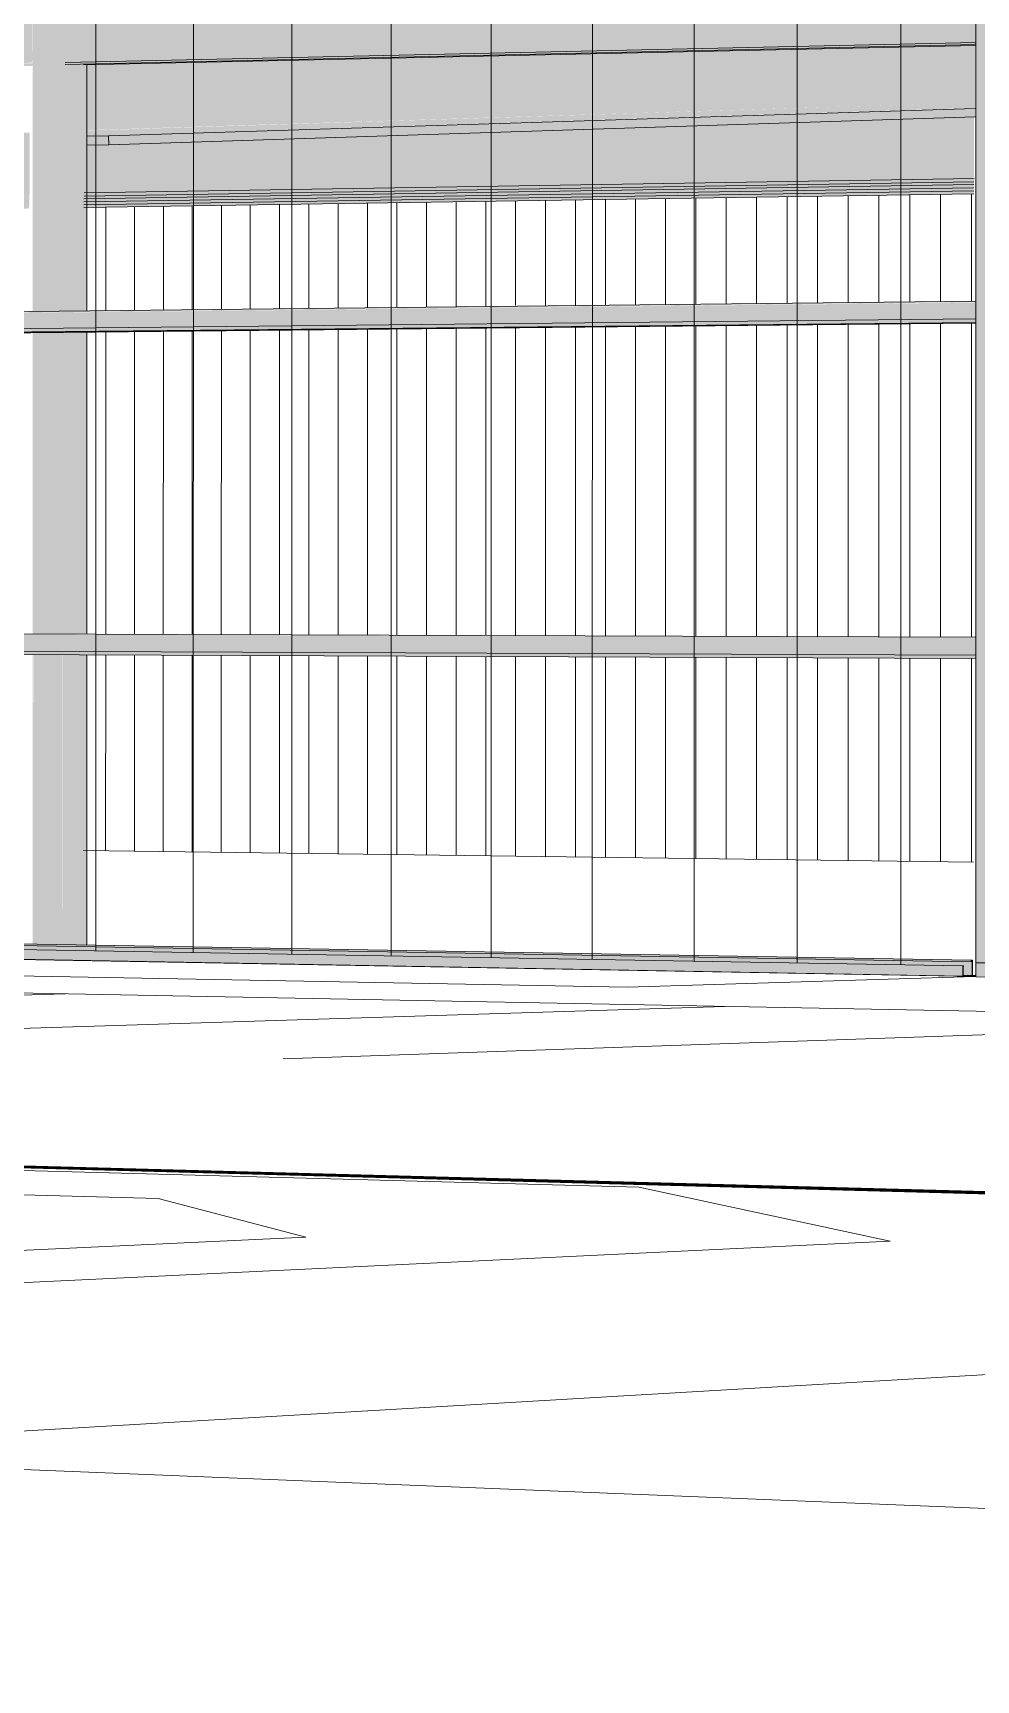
# Model space of a CAD drawing. Header units: inches. Extents: x 31156 to 31160, y -65 to 66.
# Drawn here: x 31155.974 to 31156.0385, y 59.0899 to 59.2025 of the extents above; entities that cross this region are included whole.
import ezdxf

# ---------------------------------------------------------------- set-up
doc = ezdxf.new("R2010")
doc.units = ezdxf.units.IN
doc.header["$MEASUREMENT"] = 0
doc.linetypes.add('Center 1_4_', pattern=[0.53125, 0.25, -0.09375, 0.09375, -0.09375])
doc.linetypes.add('Hidden', pattern=[0.28125, 0.1875, -0.09375])
for name, color, linetype, lineweight in [('A-GLAZ-CURT', 52, 'Continuous', 9), ('A-GLAZ-CWMG', 51, 'Continuous', 9), ('A-PROP-SBCK', 71, 'Hidden', 50), ('A-WALL', 113, 'Continuous', 13), ('A-WALL-PATT', 111, 'Continuous', 13), ('BMP', 80, 'Continuous', 9), ('C-BLDG-PADS', 91, 'Continuous', 9), ('C-TOPO', 7, 'Continuous', 9), ('Conc', 7, 'Continuous', 9), ('EOP-PR', 4, 'Continuous', 9), ('L-SITE-WALL', 31, 'Continuous', 13), ('M-HVAC-DUCT', 70, 'Continuous', 9), ('PAINT', 190, 'Continuous', 9), ('PROP', 3, 'Center 1_4_', 9), ('S-BEAM', 12, 'Continuous', 9), ('S-COLS', 52, 'Continuous', 9)]:
    doc.layers.add(name, color=color, linetype=linetype, lineweight=lineweight)

# ---------------------------------------------------------------- blocks, each defined once
blk = doc.blocks.new('FP_14-Looking North East')
at = {"layer": 'A-WALL-PATT', "lineweight": 9}
for p, q in [((31156.02624, 59.13892), (31156.02624, 59.20504)), ((31156.03333, 59.13879), (31156.03333, 59.20521)), ((31155.97832, 59.13975), (31155.97832, 59.20388)), ((31155.98498, 59.13963), (31155.98499, 59.20404)), ((31155.99171, 59.13952), (31155.99171, 59.2042)), ((31155.9985, 59.1394), (31155.9985, 59.20437)), ((31156.00534, 59.13928), (31156.00534, 59.20453)), ((31156.01224, 59.13916), (31156.01225, 59.2047)), ((31156.01921, 59.13904), (31156.01921, 59.20487)), ((31155.93319, 59.14053), (31155.9332, 59.20279)), ((31155.93948, 59.14043), (31155.93948, 59.20294)), ((31155.94581, 59.14032), (31155.94582, 59.2031)), ((31155.95221, 59.1402), (31155.95221, 59.20325)), ((31155.95865, 59.14009), (31155.95865, 59.20341)), ((31155.96515, 59.13998), (31155.96515, 59.20356)), ((31155.9717, 59.13986), (31155.97171, 59.20372)), ((31155.86738, 59.14109), (31155.86738, 59.20238)), ((31155.88475, 59.14138), (31155.88475, 59.20162)), ((31155.89063, 59.14127), (31155.89064, 59.20177)), ((31155.89657, 59.14117), (31155.89657, 59.20191)), ((31155.90255, 59.14107), (31155.90255, 59.20205)), ((31155.90857, 59.14096), (31155.90858, 59.2022)), ((31155.91465, 59.14086), (31155.91466, 59.20235)), ((31155.92078, 59.14075), (31155.92079, 59.20249)), ((31155.92696, 59.14064), (31155.92697, 59.20264)), ((31155.87312, 59.14158), (31155.87313, 59.20134)), ((31155.87891, 59.14148), (31155.87892, 59.20148))]:
    blk.add_line(p, q, dxfattribs=at)
blk = doc.blocks.new('FP_23-Looking North East')
at = {"layer": 'A-WALL-PATT', "lineweight": 9}
for p, q in [((31156.03604, 59.18415), (31156.03604, 59.19146)), ((31156.03816, 59.18417), (31156.03816, 59.19149)), ((31155.979, 59.18352), (31155.979, 59.19057)), ((31155.98096, 59.18355), (31155.98096, 59.19061)), ((31155.98294, 59.18357), (31155.98294, 59.19064)), ((31155.98491, 59.18359), (31155.98491, 59.19067)), ((31155.9869, 59.18361), (31155.9869, 59.1907)), ((31155.98888, 59.18363), (31155.98888, 59.19073)), ((31155.99088, 59.18365), (31155.99088, 59.19076)), ((31155.99287, 59.18368), (31155.99287, 59.19079)), ((31155.99488, 59.1837), (31155.99488, 59.19082)), ((31155.99688, 59.18372), (31155.99688, 59.19085)), ((31155.9989, 59.18374), (31155.9989, 59.19088)), ((31156.00092, 59.18376), (31156.00092, 59.19091)), ((31156.00294, 59.18379), (31156.00294, 59.19095)), ((31156.00497, 59.18381), (31156.00497, 59.19098)), ((31156.007, 59.18385), (31156.007, 59.19101)), ((31156.00904, 59.18385), (31156.00904, 59.19104)), ((31156.01109, 59.18388), (31156.01109, 59.19105)), ((31156.01314, 59.1839), (31156.01314, 59.1911)), ((31156.01519, 59.18392), (31156.01519, 59.19114)), ((31156.01725, 59.18394), (31156.01725, 59.19117)), ((31156.01932, 59.18397), (31156.01932, 59.1912)), ((31156.02139, 59.18399), (31156.02139, 59.19123)), ((31156.02347, 59.18401), (31156.02347, 59.19126)), ((31156.02555, 59.18403), (31156.02555, 59.1913)), ((31156.02764, 59.18406), (31156.02764, 59.19133)), ((31156.02973, 59.18408), (31156.02973, 59.19136)), ((31156.03183, 59.1841), (31156.03183, 59.19139)), ((31156.03393, 59.18413), (31156.03393, 59.19143)), ((31156.01519, 59.16127), (31156.01519, 59.18243)), ((31156.01725, 59.16126), (31156.01725, 59.18245)), ((31156.01932, 59.16125), (31156.01932, 59.18247)), ((31156.02139, 59.16124), (31156.02139, 59.1825)), ((31156.02347, 59.16124), (31156.02347, 59.18252)), ((31156.02555, 59.16123), (31156.02555, 59.18254)), ((31156.02764, 59.16122), (31156.02764, 59.18256)), ((31156.02973, 59.16122), (31156.02973, 59.18258)), ((31156.03183, 59.16121), (31156.03183, 59.1826)), ((31156.03393, 59.1612), (31156.03393, 59.18262)), ((31156.03604, 59.16119), (31156.03604, 59.18264)), ((31156.03816, 59.16119), (31156.03816, 59.18266)), ((31155.979, 59.16139), (31155.979, 59.18207)), ((31155.98096, 59.16138), (31155.98096, 59.18209)), ((31155.98293, 59.16137), (31155.98294, 59.18211)), ((31155.98491, 59.16137), (31155.98491, 59.18213)), ((31155.98689, 59.16136), (31155.9869, 59.18215)), ((31155.98888, 59.16135), (31155.98888, 59.18217)), ((31155.99087, 59.16135), (31155.99088, 59.18219)), ((31155.99287, 59.16134), (31155.99287, 59.18221)), ((31155.99488, 59.16133), (31155.99488, 59.18223)), ((31155.99688, 59.16133), (31155.99688, 59.18225)), ((31155.9989, 59.16132), (31155.9989, 59.18227)), ((31156.00092, 59.16131), (31156.00092, 59.18229)), ((31156.00294, 59.17905), (31156.00294, 59.18231)), ((31156.00497, 59.1613), (31156.00497, 59.18233)), ((31156.007, 59.16129), (31156.007, 59.18235)), ((31156.00904, 59.16129), (31156.00904, 59.18237)), ((31156.01109, 59.16128), (31156.01109, 59.18239)), ((31156.01314, 59.16127), (31156.01314, 59.18241)), ((31156.00294, 59.16131), (31156.00294, 59.17904)), ((31155.97899, 59.14658), (31155.979, 59.15997)), ((31155.98096, 59.14655), (31155.98096, 59.15997)), ((31155.98293, 59.14653), (31155.98293, 59.15996)), ((31155.98491, 59.1465), (31155.98491, 59.15995)), ((31155.98689, 59.14648), (31155.98689, 59.15994)), ((31155.98888, 59.14645), (31155.98888, 59.15993)), ((31155.99087, 59.14643), (31155.99087, 59.15992)), ((31155.99287, 59.1464), (31155.99287, 59.15991)), ((31155.99488, 59.14637), (31155.99488, 59.15991)), ((31155.99688, 59.14635), (31155.99688, 59.1599)), ((31155.9989, 59.14632), (31155.9989, 59.15989)), ((31156.00091, 59.14629), (31156.00092, 59.15988)), ((31156.00294, 59.14627), (31156.00294, 59.15987)), ((31156.00497, 59.14624), (31156.00497, 59.15983)), ((31156.007, 59.14622), (31156.007, 59.15983)), ((31156.00904, 59.14619), (31156.00904, 59.15983)), ((31156.01109, 59.14616), (31156.01109, 59.15983)), ((31156.01314, 59.14614), (31156.01314, 59.15983)), ((31156.01519, 59.14611), (31156.01519, 59.15982)), ((31156.01725, 59.14608), (31156.01725, 59.15981)), ((31156.01932, 59.14606), (31156.01932, 59.1598)), ((31156.02139, 59.14603), (31156.02139, 59.15979)), ((31156.02347, 59.146), (31156.02347, 59.15978)), ((31156.02555, 59.14598), (31156.02555, 59.15977)), ((31156.02764, 59.14595), (31156.02764, 59.15976)), ((31156.02973, 59.14592), (31156.02973, 59.15976)), ((31156.03183, 59.14589), (31156.03183, 59.15975)), ((31156.03393, 59.14587), (31156.03393, 59.15974)), ((31156.03604, 59.14584), (31156.03604, 59.15973)), ((31156.03816, 59.14581), (31156.03816, 59.15972))]:
    blk.add_line(p, q, dxfattribs=at)

msp = doc.modelspace()

# ---------------------------------------------------------------- hatches: boundary and pattern name
at = {"layer": 'A-GLAZ-CWMG', "lineweight": 5}
for points in [[(31156.03846, 59.18428), (31156.03919, 59.18429), (31156.03919, 59.20614), (31156.03846, 59.20612), (31156.03846, 59.18862)], [(31156.03919, 59.13893), (31156.03919, 59.18429), (31156.03846, 59.18428), (31156.03846, 59.13894)], [(31156.03812, 59.13899), (31156.03812, 59.13911), (31155.86802, 59.14203), (31155.86802, 59.14192), (31156.0376, 59.139)], [(31156.03821, 59.13807), (31156.03821, 59.13908), (31155.86811, 59.142), (31155.86811, 59.14167), (31156.03758, 59.13872), (31156.0376, 59.13808)], [(31156.03756, 59.13803), (31156.03756, 59.13872), (31155.86743, 59.14168), (31155.86743, 59.14106), (31156.01943, 59.13835)], [(31156.05104, 59.13776), (31156.05104, 59.13872), (31156.03846, 59.13894), (31156.03846, 59.13799)], [(31156.03756, 59.13803), (31156.03758, 59.13806), (31156.03756, 59.13803)], [(31156.03823, 59.13805), (31156.03821, 59.13807), (31156.03823, 59.13805)]]:
    msp.add_hatch(color=256, dxfattribs=at).paths.add_polyline_path(points, flags=0)
at = {"layer": 'M-HVAC-DUCT', "lineweight": 5}
h = msp.add_hatch(color=256, dxfattribs=at)
h.paths.add_polyline_path([(31155.93898, 59.19374), (31155.9738, 59.19437), (31155.9738, 59.19568), (31155.9391, 59.19461), (31155.93902, 59.19421), (31155.939, 59.19389)], flags=0)
h.paths.add_polyline_path([(31155.97752, 59.19444), (31156.03833, 59.19553), (31156.03833, 59.19677), (31155.97752, 59.19479), (31155.97752, 59.19466)], flags=0)
h = msp.add_hatch(color=256, dxfattribs=at)
h.paths.add_polyline_path([(31155.94095, 59.19096), (31155.9738, 59.19149), (31155.9738, 59.19437), (31155.93898, 59.19374), (31155.93907, 59.19299), (31155.93924, 59.19242), (31155.93949, 59.19192), (31155.93982, 59.1915), (31155.9402, 59.1912), (31155.94045, 59.19104), (31155.94045, 59.19102), (31155.94062, 59.19102)], flags=0)
h.paths.add_polyline_path([(31155.97752, 59.19155), (31156.03833, 59.19253), (31156.03833, 59.19553), (31155.97752, 59.19444), (31155.97752, 59.19161)], flags=0)
h = msp.add_hatch(color=256, dxfattribs=at)
h.paths.add_polyline_path([(31155.94609, 59.19084), (31155.97379, 59.19128), (31155.97379, 59.19149), (31155.94544, 59.19103), (31155.94576, 59.1909)], flags=0)
h.paths.add_polyline_path([(31155.97752, 59.19134), (31156.03832, 59.19232), (31156.03832, 59.19253), (31155.97752, 59.19155), (31155.97752, 59.1914)], flags=0)
h = msp.add_hatch(color=256, dxfattribs=at)
h.paths.add_polyline_path([(31155.95094, 59.19073), (31155.97379, 59.19109), (31155.97379, 59.19128), (31155.95031, 59.19091), (31155.95059, 59.19079)], flags=0)
h.paths.add_polyline_path([(31155.97751, 59.19115), (31156.03832, 59.19212), (31156.03832, 59.19232), (31155.97751, 59.19134), (31155.97751, 59.19121)], flags=0)
h = msp.add_hatch(color=256, dxfattribs=at)
h.paths.add_polyline_path([(31155.95598, 59.19061), (31155.97378, 59.19089), (31155.97378, 59.19109), (31155.95534, 59.1908), (31155.95564, 59.19067)], flags=0)
h.paths.add_polyline_path([(31155.97751, 59.19095), (31156.03832, 59.19191), (31156.03832, 59.19212), (31155.97751, 59.19115), (31155.97751, 59.19101)], flags=0)
h = msp.add_hatch(color=256, dxfattribs=at)
h.paths.add_polyline_path([(31155.96125, 59.19049), (31155.97378, 59.19069), (31155.97378, 59.19089), (31155.9606, 59.19069), (31155.96091, 59.19055)], flags=0)
h.paths.add_polyline_path([(31155.9775, 59.19074), (31156.03831, 59.19169), (31156.03831, 59.19191), (31155.9775, 59.19095), (31155.9775, 59.19081)], flags=0)
h = msp.add_hatch(color=256, dxfattribs=at)
h.paths.add_polyline_path([(31155.9662, 59.19038), (31155.97377, 59.19049), (31155.97377, 59.19069), (31155.96558, 59.19056), (31155.96585, 59.19044)], flags=0)
h.paths.add_polyline_path([(31155.9775, 59.19055), (31156.03831, 59.19149), (31156.03831, 59.19169), (31155.9775, 59.19074), (31155.9775, 59.19062)], flags=0)
at = {"layer": 'S-BEAM', "lineweight": 5}
h = msp.add_hatch(color=256, dxfattribs=at)
h.paths.add_polyline_path([(31155.86813, 59.19829), (31155.89751, 59.19894), (31155.89751, 59.20155), (31155.86813, 59.20085), (31155.86813, 59.20063)], flags=0)
h.paths.add_polyline_path([(31155.90017, 59.199), (31155.974, 59.20063), (31155.97399, 59.20338), (31155.90017, 59.20161), (31155.90017, 59.19955)], flags=0)
h.paths.add_polyline_path([(31156.03823, 59.20491), (31156.03821, 59.20494), (31156.03821, 59.20491)], flags=0)
h.paths.add_polyline_path([(31155.97682, 59.20069), (31156.03846, 59.20205), (31156.03846, 59.20602), (31156.03823, 59.20602), (31156.03821, 59.20491), (31155.97682, 59.20344), (31155.97682, 59.20134)], flags=0)
h = msp.add_hatch(color=256, dxfattribs=at)
h.paths.add_polyline_path([(31155.86813, 59.1981), (31155.89751, 59.19877), (31155.89751, 59.19894), (31155.86813, 59.19827), (31155.86813, 59.1981)], flags=0)
h.paths.add_polyline_path([(31155.90007, 59.1988), (31155.974, 59.20045), (31155.97399, 59.20063), (31155.90016, 59.19899), (31155.90014, 59.19888), (31155.90008, 59.1988)], flags=0)
h.paths.add_polyline_path([(31155.97673, 59.20048), (31156.03846, 59.20183), (31156.03846, 59.20205), (31155.97682, 59.20069), (31155.97679, 59.20055), (31155.97673, 59.20048)], flags=0)
h = msp.add_hatch(color=256, dxfattribs=at)
h.paths.add_polyline_path([(31155.86813, 59.19798), (31155.89751, 59.19862), (31155.89751, 59.19874), (31155.86813, 59.1981)], flags=0)
h.paths.add_polyline_path([(31155.89938, 59.19866), (31155.974, 59.20029), (31155.974, 59.20042), (31155.89938, 59.19878)], flags=0)
h.paths.add_polyline_path([(31155.97623, 59.20034), (31156.03846, 59.2017), (31156.03846, 59.20183), (31155.97623, 59.20047)], flags=0)
h = msp.add_hatch(color=256, dxfattribs=at)
h.paths.add_polyline_path([(31155.86813, 59.19792), (31155.89751, 59.19856), (31155.89751, 59.19862), (31155.86813, 59.19798)], flags=0)
h.paths.add_polyline_path([(31155.90085, 59.19863), (31155.974, 59.20023), (31155.97399, 59.20029), (31155.89955, 59.19867)], flags=0)
h.paths.add_polyline_path([(31155.97749, 59.2003), (31156.03846, 59.20163), (31156.03846, 59.2017), (31155.97623, 59.20034)], flags=0)
for points in [[(31155.97771, 59.19584), (31156.0384, 59.19773), (31156.0384, 59.20165), (31155.97771, 59.20031), (31155.97771, 59.19822)], [(31155.97771, 59.19543), (31156.0384, 59.19736), (31156.0384, 59.19773), (31155.97771, 59.19582), (31155.97771, 59.19545)], [(31155.97921, 59.19484), (31156.0384, 59.19675), (31156.0384, 59.19733), (31155.97919, 59.19546)], [(31155.97771, 59.19543), (31155.98005, 59.19549), (31155.97771, 59.19543)], [(31155.97771, 59.19481), (31155.97921, 59.19484), (31155.97919, 59.19546), (31155.97771, 59.19543), (31155.97771, 59.19518)], [(31155.8681, 59.18221), (31156.03846, 59.18408), (31156.03846, 59.18415), (31155.8681, 59.18227), (31155.8681, 59.18223)], [(31155.86813, 59.181), (31156.03846, 59.1827), (31156.03846, 59.18294), (31155.86813, 59.1812)], [(31155.86813, 59.18094), (31156.03846, 59.18264), (31156.03846, 59.18268), (31155.86813, 59.18098)], [(31156.03846, 59.16108), (31156.03846, 59.16117), (31155.8681, 59.16173), (31155.8681, 59.16167), (31156.03846, 59.16108)], [(31156.03846, 59.15973), (31156.03846, 59.15996), (31155.86813, 59.16066), (31155.86813, 59.16046), (31156.03846, 59.15973)]]:
    msp.add_hatch(color=256, dxfattribs=at).paths.add_polyline_path(points, flags=0)
h = msp.add_hatch(color=256, dxfattribs=at)
h.paths.add_polyline_path([(31155.86725, 59.1812), (31155.86794, 59.1812), (31155.86794, 59.18221), (31155.86725, 59.1822)], flags=0)
h.paths.add_polyline_path([(31155.86813, 59.1812), (31156.03846, 59.18294), (31156.03846, 59.18406), (31155.86813, 59.18221)], flags=0)
h = msp.add_hatch(color=256, dxfattribs=at)
h.paths.add_polyline_path([(31156.03846, 59.15996), (31156.03846, 59.16108), (31155.86813, 59.16167), (31155.86814, 59.16066), (31156.03846, 59.15996)], flags=0)
h.paths.add_polyline_path([(31155.86794, 59.16066), (31155.86794, 59.16167), (31155.86725, 59.16167), (31155.86725, 59.16067), (31155.86794, 59.16066)], flags=0)
at = {"layer": 'S-COLS', "lineweight": 5}
h = msp.add_hatch(color=256, dxfattribs=at)
h.paths.add_polyline_path([(31155.97406, 59.14021), (31155.97404, 59.16), (31155.974, 59.16), (31155.974, 59.14021), (31155.97406, 59.14021)], flags=0)
h.paths.add_polyline_path([(31155.97406, 59.16141), (31155.97406, 59.182), (31155.974, 59.182), (31155.974, 59.16141), (31155.97404, 59.16141)], flags=0)
h.paths.add_polyline_path([(31155.974, 59.18345), (31155.97406, 59.18345), (31155.97406, 59.20338), (31155.974, 59.20338), (31155.974, 59.18383)], flags=0)
h = msp.add_hatch(color=256, dxfattribs=at)
h.paths.add_polyline_path([(31155.97575, 59.14018), (31155.97575, 59.16), (31155.97406, 59.16), (31155.97406, 59.14021)], flags=0)
h.paths.add_polyline_path([(31155.97575, 59.16141), (31155.97575, 59.18202), (31155.97406, 59.182), (31155.97406, 59.16141), (31155.97568, 59.16141)], flags=0)
h.paths.add_polyline_path([(31155.97406, 59.18345), (31155.97575, 59.18347), (31155.97575, 59.20342), (31155.97406, 59.20338), (31155.97406, 59.18383)], flags=0)
h = msp.add_hatch(color=256, dxfattribs=at)
h.paths.add_polyline_path([(31155.97605, 59.14018), (31155.97603, 59.16), (31155.97575, 59.16), (31155.97575, 59.14018), (31155.97605, 59.14018)], flags=0)
h.paths.add_polyline_path([(31155.97605, 59.16141), (31155.97606, 59.18202), (31155.97575, 59.18202), (31155.97575, 59.16141), (31155.97602, 59.16141)], flags=0)
h.paths.add_polyline_path([(31155.97575, 59.18347), (31155.97606, 59.18347), (31155.97606, 59.20342), (31155.97575, 59.20342), (31155.97575, 59.18383)], flags=0)
h = msp.add_hatch(color=256, dxfattribs=at)
h.paths.add_polyline_path([(31155.97766, 59.14015), (31155.97766, 59.15999), (31155.97605, 59.16), (31155.97605, 59.14018)], flags=0)
h.paths.add_polyline_path([(31155.97766, 59.1614), (31155.97766, 59.18204), (31155.97606, 59.18202), (31155.97605, 59.16141), (31155.97681, 59.1614)], flags=0)
h.paths.add_polyline_path([(31155.97606, 59.18347), (31155.97766, 59.18349), (31155.97766, 59.20031), (31155.97749, 59.2003), (31155.97623, 59.20034), (31155.97623, 59.20047), (31155.97682, 59.20048), (31155.97682, 59.20344), (31155.97606, 59.20342), (31155.97606, 59.18383)], flags=0)
h = msp.add_hatch(color=256, dxfattribs=at)
h.paths.add_polyline_path([(31155.97771, 59.14015), (31155.9777, 59.15999), (31155.97766, 59.15999), (31155.97766, 59.14015), (31155.97771, 59.14015)], flags=0)
h.paths.add_polyline_path([(31155.97771, 59.1614), (31155.97771, 59.18204), (31155.97766, 59.18204), (31155.97766, 59.1614), (31155.9777, 59.1614)], flags=0)
h.paths.add_polyline_path([(31155.97766, 59.18349), (31155.97771, 59.18349), (31155.97771, 59.20031), (31155.97766, 59.2003), (31155.97766, 59.18383)], flags=0)

# ---------------------------------------------------------------- linework, layer by layer
at = {"layer": 'A-GLAZ-CWMG'}
for p, q in [((31156.03846, 59.20612), (31156.03846, 59.18428)), ((31156.03846, 59.18428), (31156.03846, 59.13894)), ((31156.03812, 59.13911), (31155.86802, 59.14203)), ((31156.03812, 59.13899), (31155.86802, 59.14192)), ((31156.03756, 59.13872), (31155.86743, 59.14168)), ((31156.03756, 59.13803), (31155.86743, 59.14106)), ((31156.0376, 59.13872), (31156.03756, 59.13872)), ((31156.03756, 59.13872), (31156.03756, 59.13803)), ((31156.0376, 59.13872), (31156.03756, 59.13872)), ((31156.03758, 59.13806), (31156.03758, 59.13869)), ((31156.03758, 59.13869), (31156.0376, 59.13869)), ((31156.0376, 59.13869), (31156.0376, 59.13872)), ((31156.03823, 59.13911), (31156.03812, 59.13912)), ((31156.03823, 59.13911), (31156.03812, 59.13911)), ((31156.03812, 59.13911), (31156.03812, 59.13899)), ((31156.03821, 59.13908), (31156.03812, 59.13908)), ((31156.03812, 59.13899), (31156.03814, 59.13899)), ((31156.03814, 59.13899), (31156.03814, 59.13908)), ((31156.03814, 59.13908), (31156.03821, 59.13908)), ((31156.03821, 59.13908), (31156.03821, 59.13807)), ((31156.03823, 59.13805), (31156.03823, 59.13911)), ((31156.03846, 59.13798), (31156.03846, 59.13894)), ((31156.03846, 59.13894), (31156.05104, 59.13872)), ((31156.03919, 59.13893), (31156.03846, 59.13894)), ((31156.03756, 59.13803), (31156.03823, 59.13804)), ((31156.03821, 59.13807), (31156.03758, 59.13809)), ((31156.03763, 59.13806), (31156.03758, 59.13806)), ((31156.03821, 59.13807), (31156.03763, 59.13806)), ((31156.03846, 59.13798), (31156.05104, 59.13776))]:
    msp.add_line(p, q, dxfattribs=at)
at = {"layer": 'A-PROP-SBCK', "linetype": 'Continuous'}
msp.add_line((31156.40498, 59.1133), (31155.60002, 59.13507), dxfattribs=at)
at = {"layer": 'A-WALL'}
for p, q in [((31156.03846, 59.13807), (31156.03758, 59.13808)), ((31156.03763, 59.13806), (31156.03846, 59.13804))]:
    msp.add_line(p, q, dxfattribs=at)
at = {"layer": 'BMP'}
for p, q in [((31155.60004, 59.13491), (31156.01542, 59.12359)), ((31155.60015, 59.13365), (31155.98258, 59.12282)), ((31155.98258, 59.12282), (31155.99268, 59.12017)), ((31156.01542, 59.12359), (31156.03259, 59.11991)), ((31155.99268, 59.12017), (31155.95253, 59.11833)), ((31156.03259, 59.11991), (31155.95973, 59.11641))]:
    msp.add_line(p, q, dxfattribs=at)
at = {"layer": 'C-BLDG-PADS'}
msp.add_line((31155.86577, 59.14107), (31156.03846, 59.13799), dxfattribs=at)
at = {"layer": 'C-TOPO'}
for p, q in [((31156.03846, 59.13799), (31155.86577, 59.14107)), ((31155.86577, 59.14107), (31156.03846, 59.13799))]:
    msp.add_line(p, q, dxfattribs=at)
at = {"layer": 'Conc'}
for p, q in [((31156.26127, 59.13132), (31155.59917, 59.14411)), ((31155.78679, 59.1415), (31156.01462, 59.13727)), ((31156.01462, 59.13727), (31156.03841, 59.13799)), ((31156.03841, 59.13799), (31156.03846, 59.13799))]:
    msp.add_line(p, q, dxfattribs=at)
at = {"layer": 'EOP-PR'}
for p, q in [((31155.60001, 59.13514), (31156.07481, 59.12233)), ((31155.89135, 59.10213), (31156.0987, 59.11426))]:
    msp.add_line(p, q, dxfattribs=at)
at = {"layer": 'L-SITE-WALL'}
msp.add_line((31155.97749, 59.1466), (31156.0383, 59.14581), dxfattribs=at)
at = {"layer": 'M-HVAC-DUCT'}
for p, q in [((31156.03831, 59.19169), (31155.9775, 59.19074)), ((31156.03831, 59.19149), (31155.9775, 59.19055)), ((31156.03832, 59.19212), (31155.97751, 59.19115)), ((31156.03832, 59.19191), (31155.97751, 59.19095)), ((31156.03833, 59.19253), (31155.97752, 59.19155)), ((31156.03832, 59.19232), (31155.97752, 59.19134))]:
    msp.add_line(p, q, dxfattribs=at)
at = {"layer": 'PAINT'}
for p, q in [((31155.89565, 59.13446), (31155.97625, 59.13682)), ((31155.9418, 59.13345), (31156.02127, 59.13595)), ((31155.99113, 59.13237), (31156.06914, 59.13504))]:
    msp.add_line(p, q, dxfattribs=at)
at = {"layer": 'PROP', "linetype": 'Continuous'}
msp.add_line((31156.32887, 59.08991), (31155.60149, 59.11935), dxfattribs=at)
at = {"layer": 'S-BEAM'}
for p, q in [((31155.97623, 59.20047), (31156.03846, 59.20183)), ((31155.97623, 59.20034), (31156.03846, 59.2017)), ((31155.97749, 59.2003), (31156.03846, 59.20163)), ((31155.97919, 59.19546), (31156.0384, 59.19733)), ((31155.97921, 59.19484), (31156.0384, 59.19675)), ((31155.97919, 59.19546), (31155.97771, 59.19543)), ((31155.97771, 59.19481), (31155.97921, 59.19484)), ((31155.97921, 59.19484), (31155.97919, 59.19546)), ((31155.86813, 59.18229), (31156.03846, 59.18415)), ((31155.86813, 59.1812), (31156.03846, 59.18294)), ((31155.86813, 59.181), (31156.03846, 59.1827)), ((31155.86813, 59.18098), (31156.03846, 59.18268)), ((31155.86813, 59.18094), (31156.03846, 59.18264)), ((31155.86813, 59.16177), (31156.03846, 59.16119)), ((31155.86813, 59.16066), (31156.03846, 59.15996)), ((31155.86813, 59.16046), (31156.03846, 59.15973))]:
    msp.add_line(p, q, dxfattribs=at)
at = {"layer": 'S-COLS'}
for p, q in [((31155.97772, 59.2003), (31155.97772, 59.18349)), ((31155.97772, 59.18204), (31155.97772, 59.16141)), ((31155.97772, 59.15999), (31155.97772, 59.14015))]:
    msp.add_line(p, q, dxfattribs=at)

# ---------------------------------------------------------------- block references
at = {"layer": 'A-GLAZ-CURT'}
msp.add_blockref('FP_14-Looking North East', (0, 0), dxfattribs=at)
at = {"layer": 'L-SITE-WALL', "lineweight": 9}
msp.add_blockref('FP_23-Looking North East', (0, 0), dxfattribs=at)

doc.saveas('drawing.dxf')
